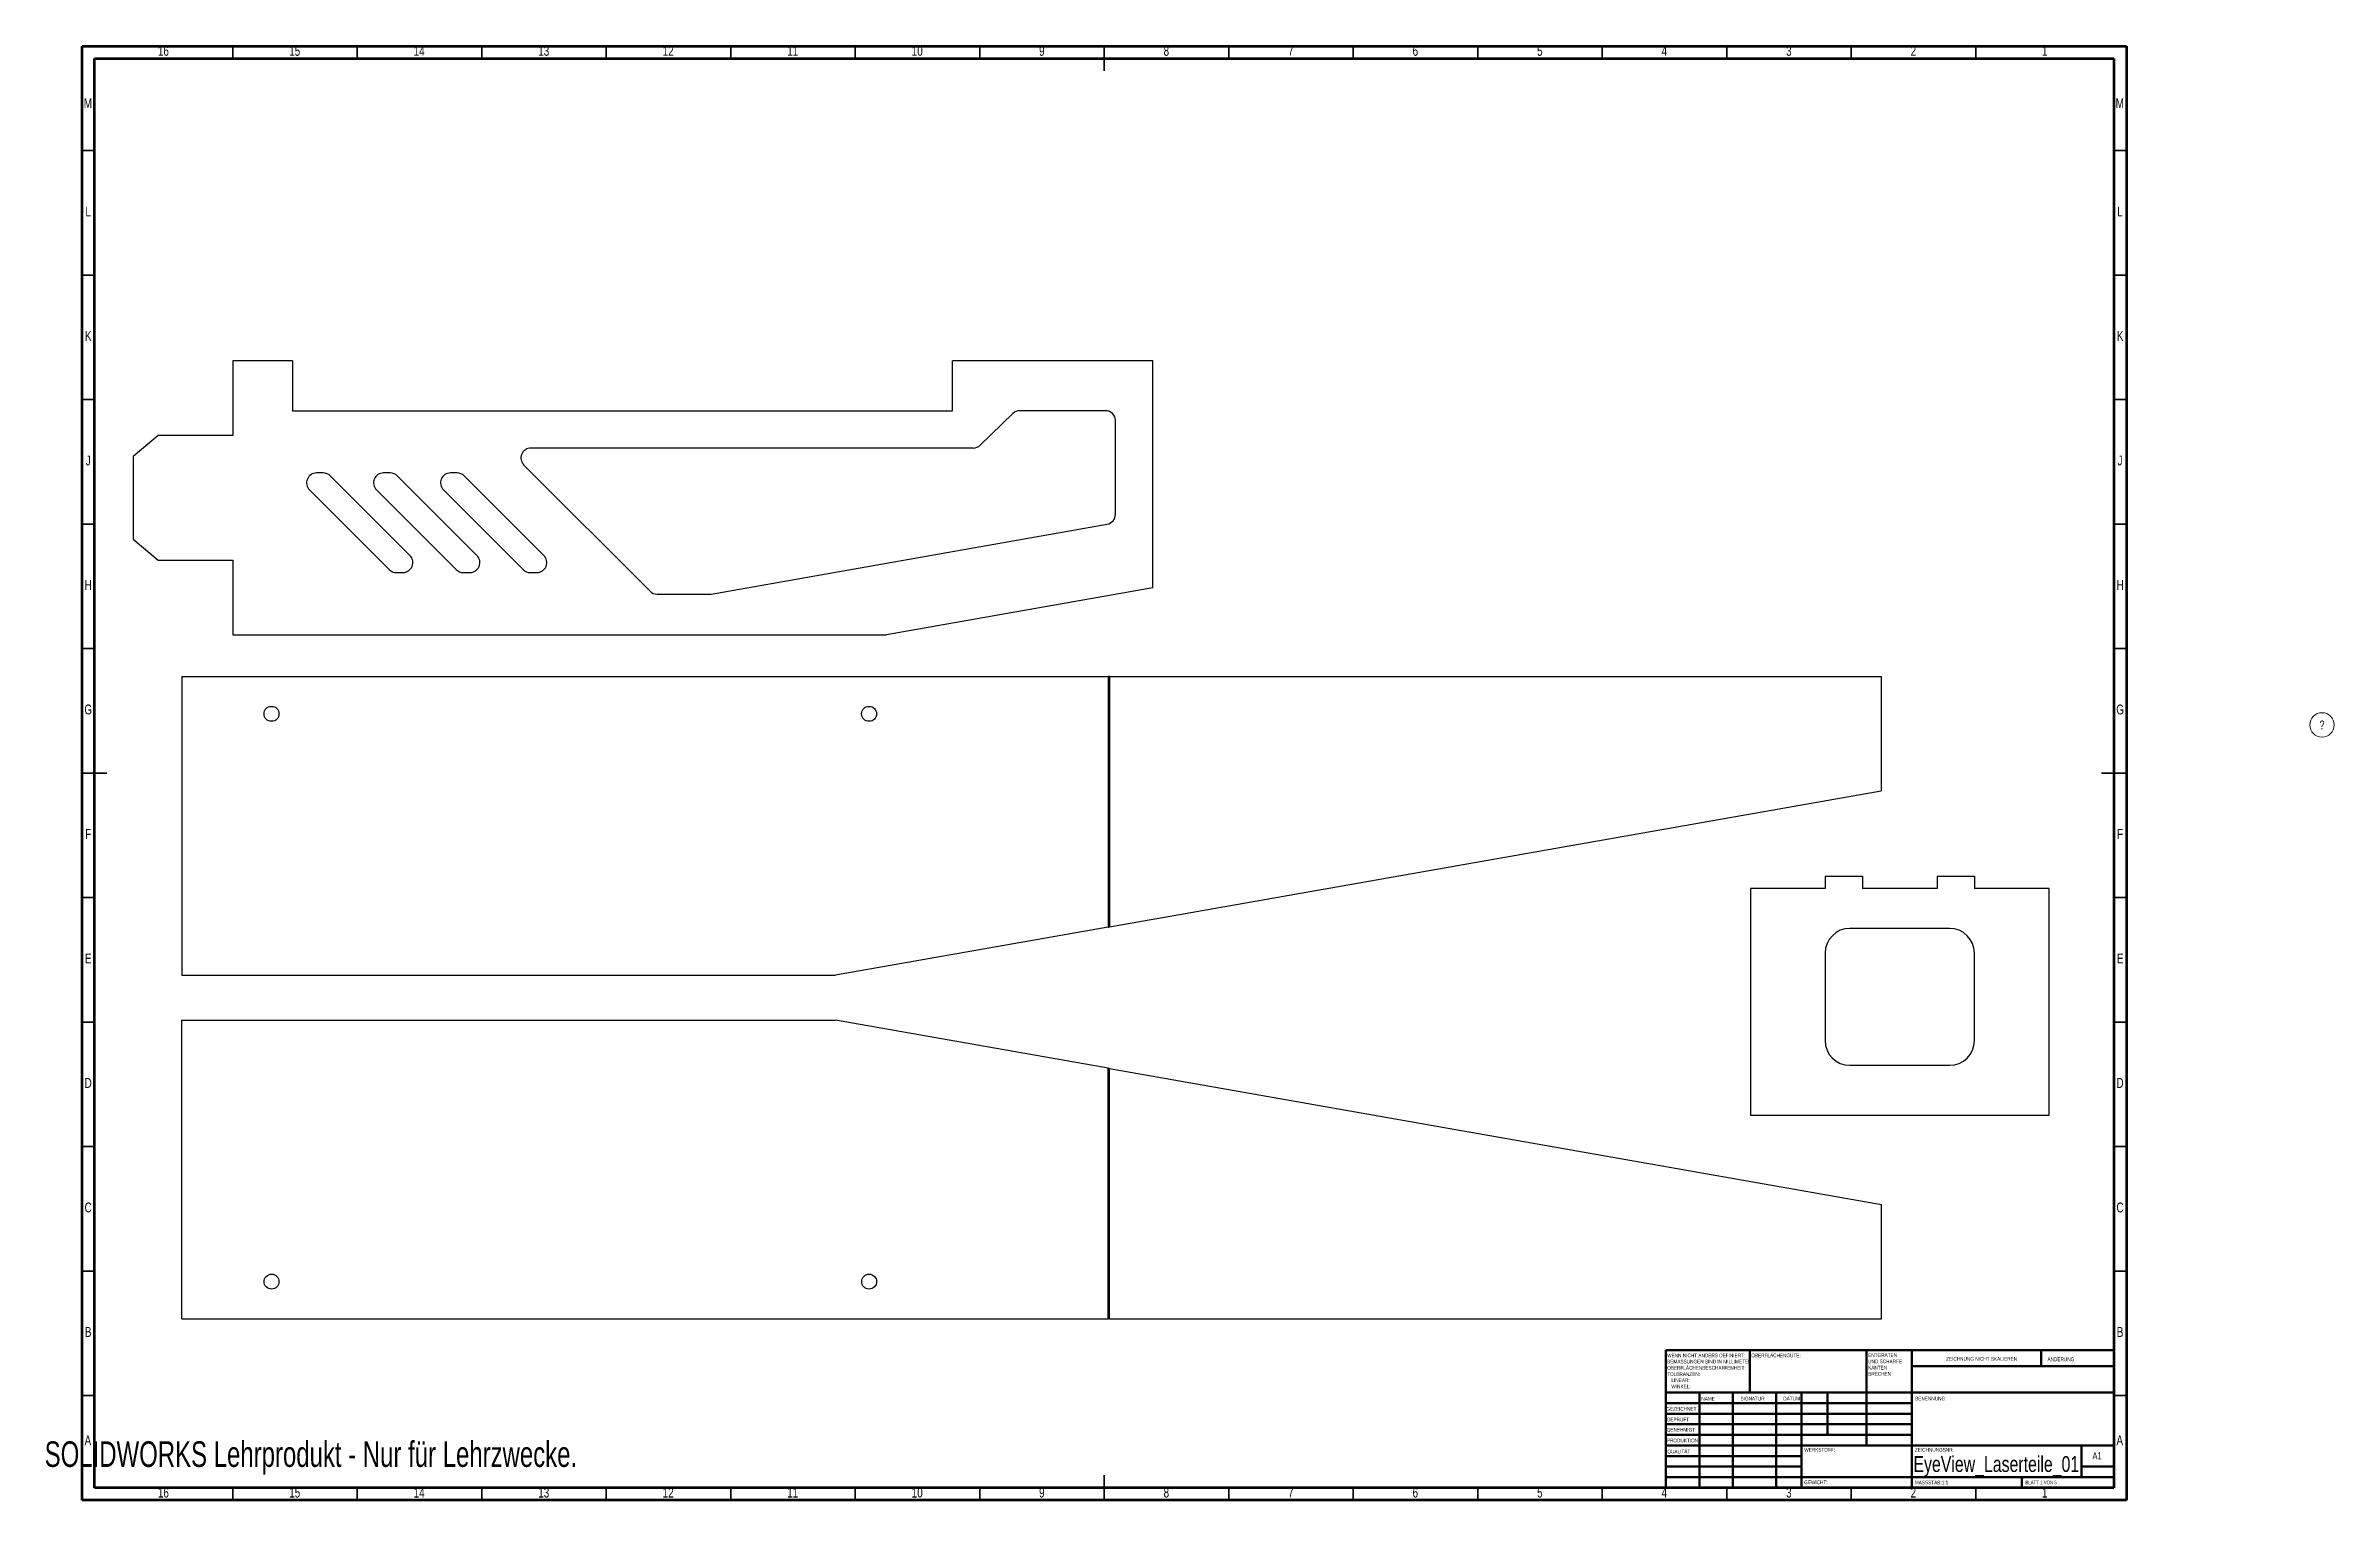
# Model space of a CAD drawing. Header units: millimetres. Extents: x 0 to 919, y 5 to 589.
import ezdxf

# ---------------------------------------------------------------- set-up
doc = ezdxf.new("R2010")
doc.units = ezdxf.units.MM
doc.styles.add('SLDTEXTSTYLE0', font='TXT', dxfattribs={"width": 0.75})
doc.styles.add('SLDTEXTSTYLE1', font='TXT', dxfattribs={"width": 0.692308})
doc.styles.add('SLDTEXTSTYLE2', font='TXT', dxfattribs={"width": 0.7})

# ---------------------------------------------------------------- blocks, each defined once
blk = doc.blocks.new('SW_NOTE_0')
at = {"color": 0, "linetype": 'Continuous', "lineweight": 0}
blk.add_circle((1.38, 2.75), 4.91, dxfattribs=at)
at = {"color": 0, "linetype": 'Continuous', "lineweight": 0, "insert": (1.37, 4.51), "char_height": 3.5, "attachment_point": 2, "style": 'SLDTEXTSTYLE0'}
blk.add_mtext('?', dxfattribs=at)
blk = doc.blocks.new('SW_NOTE_0_1')
at = {"color": 0, "linetype": 'Continuous', "lineweight": 0, "char_height": 1.5, "attachment_point": 1, "style": 'SLDTEXTSTYLE0'}
for s, insert in [('ENTGRATEN', (0, 1.93)), ('UND SCHARFE', (0, -0.57)), ('KANTEN', (0, -3.07)), ('BRECHEN', (0, -5.57))]:
    blk.add_mtext(s, dxfattribs=dict(at, insert=insert))
blk = doc.blocks.new('SW_NOTE_0_2')
at = {"color": 0, "linetype": 'Continuous', "lineweight": 0, "char_height": 1.5, "attachment_point": 1, "style": 'SLDTEXTSTYLE0'}
for s, insert in [('WENN NICHT ANDERS DEFINIERT:', (0, 1.93)), ('TOLERANZEN:', (0, -5.57)), ('OBERFLÄCHENBESCHAFFENHEIT:', (0, -3.07)), ('BEMASSUNGEN SIND IN MILLIMETER', (0, -0.57)), ('LINEAR:', (1.69, -8.07)), ('WINKEL:', (1.69, -10.57))]:
    blk.add_mtext(s, dxfattribs=dict(at, insert=insert))

msp = doc.modelspace()

# ---------------------------------------------------------------- linework, layer by layer
at = {"color": 7, "linetype": 'Continuous', "lineweight": 70}
for p, q in [((15, 5), (15, 589)), ((15, 589), (836, 589)), ((836, 589), (836, 5)), ((20, 10), (20, 584)), ((20, 584), (831, 584)), ((831, 584), (831, 10)), ((831, 10), (20, 10)), ((836, 5), (15, 5))]:
    msp.add_line(p, q, dxfattribs=at)
at = {"color": 7, "linetype": 'Continuous', "lineweight": 35}
for p, q in [((75.5, 584), (75.5, 589)), ((125.5, 584), (125.5, 589)), ((175.5, 584), (175.5, 589)), ((225.5, 584), (225.5, 589)), ((275.5, 584), (275.5, 589)), ((325.5, 584), (325.5, 589)), ((375.5, 584), (375.5, 589)), ((425.5, 584), (425.5, 589)), ((425.5, 589), (425.5, 579)), ((475.5, 584), (475.5, 589)), ((525.5, 584), (525.5, 589)), ((575.5, 584), (575.5, 589)), ((625.5, 584), (625.5, 589)), ((675.5, 584), (675.5, 589)), ((725.5, 584), (725.5, 589)), ((775.5, 584), (775.5, 589)), ((20, 547), (15, 547)), ((831, 547), (836, 547)), ((20, 497), (15, 497)), ((831, 497), (836, 497)), ((20, 447), (15, 447)), ((831, 447), (836, 447)), ((20, 397), (15, 397)), ((831, 397), (836, 397)), ((20, 347), (15, 347)), ((831, 347), (836, 347)), ((20, 297), (15, 297)), ((15, 297), (25, 297)), ((836, 297), (826, 297)), ((831, 297), (836, 297)), ((20, 247), (15, 247)), ((831, 247), (836, 247)), ((20, 197), (15, 197)), ((831, 197), (836, 197)), ((20, 147), (15, 147)), ((831, 147), (836, 147)), ((20, 97), (15, 97)), ((831, 97), (836, 97)), ((20, 47), (15, 47)), ((831, 47), (836, 47)), ((75.5, 10), (75.5, 5)), ((125.5, 10), (125.5, 5)), ((175.5, 10), (175.5, 5)), ((225.5, 10), (225.5, 5)), ((275.5, 10), (275.5, 5)), ((325.5, 10), (325.5, 5)), ((375.5, 10), (375.5, 5)), ((425.5, 5), (425.5, 15)), ((425.5, 10), (425.5, 5)), ((475.5, 10), (475.5, 5)), ((525.5, 10), (525.5, 5)), ((575.5, 10), (575.5, 5)), ((625.5, 10), (625.5, 5)), ((675.5, 10), (675.5, 5)), ((725.5, 10), (725.5, 5)), ((775.5, 10), (775.5, 5))]:
    msp.add_line(p, q, dxfattribs=at)
at = {"color": 7, "linetype": 'Continuous', "lineweight": 25}
for p, q in [((75.53, 462.57), (75.53, 432.57)), ((99.53, 462.57), (75.53, 462.57)), ((99.53, 462.57), (99.53, 442.57)), ((364.53, 442.57), (364.53, 462.57)), ((445.03, 462.57), (364.53, 462.57)), ((445.03, 371.43), (445.03, 462.57)), ((99.53, 442.57), (364.53, 442.57)), ((388.87, 441.44), (375.69, 428.69)), ((426.03, 442.57), (391.65, 442.57)), ((45.53, 432.57), (35.53, 424.17)), ((75.53, 432.57), (45.53, 432.57)), ((430.03, 400.92), (430.03, 438.57)), ((35.53, 424.17), (35.53, 390.96)), ((372.91, 427.57), (195.26, 427.57)), ((111.87, 417.57), (109.19, 417.57)), ((146.7, 384.39), (114.7, 416.39)), ((138.77, 417.57), (136.08, 417.57)), ((173.6, 384.39), (141.6, 416.39)), ((165.66, 417.57), (162.98, 417.57)), ((200.49, 384.39), (168.49, 416.39)), ((192.43, 420.74), (243.13, 370.04)), ((106.36, 410.74), (138.36, 378.74)), ((133.25, 410.74), (165.25, 378.74)), ((160.15, 410.74), (192.15, 378.74)), ((267.61, 368.93), (426.72, 396.98)), ((35.53, 390.96), (45.53, 382.57)), ((45.53, 382.57), (75.53, 382.57)), ((75.53, 382.57), (75.53, 352.57)), ((141.19, 377.57), (143.87, 377.57)), ((168.08, 377.57), (170.77, 377.57)), ((194.98, 377.57), (197.66, 377.57)), ((245.96, 368.87), (266.91, 368.87)), ((445.03, 371.43), (338.03, 352.57)), ((75.53, 352.57), (338.03, 352.57)), ((55.09, 335.82), (55.09, 215.82)), ((55.09, 335.82), (427.08, 335.82)), ((427.08, 335.82), (427.08, 235.13)), ((427.6, 335.82), (427.08, 335.82)), ((427.6, 335.82), (427.6, 235.22)), ((427.6, 335.82), (737.59, 335.82)), ((737.59, 335.82), (737.59, 289.88)), ((427.6, 235.22), (737.59, 289.88)), ((684.99, 250.66), (684.99, 159.66)), ((714.99, 250.66), (684.99, 250.66)), ((714.99, 255.66), (714.99, 250.66)), ((714.99, 255.66), (729.99, 255.66)), ((729.99, 255.66), (729.99, 250.66)), ((759.99, 250.66), (729.99, 250.66)), ((759.99, 255.66), (759.99, 250.66)), ((759.99, 255.66), (774.99, 255.66)), ((774.99, 255.66), (774.99, 250.66)), ((804.99, 250.66), (774.99, 250.66)), ((804.99, 159.66), (804.99, 250.66)), ((427.08, 235.13), (317.59, 215.82)), ((764.99, 234.66), (724.99, 234.66)), ((714.99, 224.66), (714.99, 189.66)), ((774.99, 189.66), (774.99, 224.66)), ((55.09, 215.82), (317.59, 215.82)), ((55.1, 77.79), (55.1, 197.79)), ((55.1, 197.79), (317.61, 197.79)), ((427.1, 178.49), (317.61, 197.79)), ((427.1, 77.79), (427.1, 178.49)), ((427.61, 77.79), (427.61, 178.4)), ((427.61, 178.4), (737.61, 123.74)), ((724.99, 179.66), (764.99, 179.66)), ((684.99, 159.66), (804.99, 159.66)), ((737.61, 77.79), (737.61, 123.74)), ((55.1, 77.79), (427.1, 77.79)), ((427.61, 77.79), (427.1, 77.79)), ((427.61, 77.79), (737.61, 77.79))]:
    msp.add_line(p, q, dxfattribs=at)
at = {"color": 7, "linetype": 'Continuous', "lineweight": 50}
for p, q in [((651, 65.25), (831, 65.25)), ((651, 65.25), (651, 10)), ((684.8, 48.25), (684.8, 65.25)), ((731.6, 65.25), (731.6, 27)), ((749.8, 65.25), (749.8, 10)), ((801.8, 58.88), (801.8, 65.25)), ((831, 58.88), (749.8, 58.88)), ((831, 48.25), (651, 48.25)), ((664.6, 48.25), (664.6, 10)), ((677.99, 48.25), (677.99, 10)), ((695.4, 48.25), (695.4, 10)), ((705.6, 10), (705.6, 48.25)), ((716, 31.25), (716, 48.25)), ((749.8, 44), (651, 44)), ((749.8, 39.75), (651, 39.75)), ((749.8, 35.5), (651, 35.5)), ((749.8, 31.25), (651, 31.25)), ((705.6, 27), (651, 27)), ((705.6, 22.75), (651, 22.75)), ((705.6, 18.5), (651, 18.5)), ((705.6, 27), (831, 27)), ((818, 14.25), (818, 27)), ((831, 18.5), (818, 18.5)), ((651, 14.25), (831, 14.25)), ((794, 10), (794, 14.25))]:
    msp.add_line(p, q, dxfattribs=at)
at = {"color": 7, "linetype": 'Continuous', "lineweight": 25}
for centre in [(91.09, 320.82), (331.09, 320.82), (91.1, 92.79), (331.1, 92.79)]:
    msp.add_circle(centre, 3, dxfattribs=at)
for centre, radius, start, end in [((391.65, 438.57), 4, 90, 134.06081), ((426.03, 438.57), 4, 0, 90), ((195.26, 423.57), 4, 90, 225), ((372.91, 431.57), 4, 270, 314.06081), ((109.19, 413.57), 4, 90, 225), ((111.87, 413.57), 4, 45, 90), ((136.08, 413.57), 4, 90, 225), ((138.77, 413.57), 4, 45, 90), ((162.98, 413.57), 4, 90, 225), ((165.66, 413.57), 4, 45, 90), ((426.03, 400.92), 4, 280, 0), ((141.19, 381.57), 4, 225, 270), ((143.87, 381.57), 4, 270, 45), ((168.08, 381.57), 4, 225, 270), ((170.77, 381.57), 4, 270, 45), ((194.98, 381.57), 4, 225, 270), ((197.66, 381.57), 4, 270, 45), ((245.96, 372.87), 4, 225, 270), ((266.91, 372.87), 4, 270, 280), ((724.99, 224.66), 10, 90, 180), ((764.99, 224.66), 10, 0, 90), ((724.99, 189.66), 10, 180, 270), ((764.99, 189.66), 10, 270, 0)]:
    msp.add_arc(centre, radius, start, end, dxfattribs=at)
for points in [[(427.08, 235.13), (427.25, 235.16), (427.42, 235.19), (427.6, 235.22)], [(427.61, 178.4), (427.44, 178.43), (427.27, 178.46), (427.1, 178.49)]]:
    msp.add_open_spline(points, degree=3, dxfattribs=at)

# ---------------------------------------------------------------- block references
at = {"color": 7, "linetype": 'Continuous', "lineweight": 0}
for name, p in [('SW_NOTE_0', (913.19, 313.62)), ('SW_NOTE_0_2', (651.59, 61.99)), ('SW_NOTE_0_1', (732.31, 62.07))]:
    msp.add_blockref(name, p, dxfattribs=at)

# ---------------------------------------------------------------- texts
for s, insert, char_height, attachment_point, style in [('16', (47.67, 589.06), 3.969, 2, 'SLDTEXTSTYLE0'), ('15', (100.42, 589.06), 3.969, 2, 'SLDTEXTSTYLE0'), ('14', (150.42, 589.06), 3.969, 2, 'SLDTEXTSTYLE0'), ('13', (200.42, 589.06), 3.969, 2, 'SLDTEXTSTYLE0'), ('12', (250.42, 589.06), 3.969, 2, 'SLDTEXTSTYLE0'), ('11', (300.42, 589.06), 3.969, 2, 'SLDTEXTSTYLE0'), ('10', (350.42, 589.06), 3.969, 2, 'SLDTEXTSTYLE0'), ('9', (400.46, 589.06), 3.97, 2, 'SLDTEXTSTYLE0'), ('8', (450.46, 589.06), 3.97, 2, 'SLDTEXTSTYLE0'), ('7', (500.46, 589.06), 3.97, 2, 'SLDTEXTSTYLE0'), ('6', (550.46, 589.06), 3.97, 2, 'SLDTEXTSTYLE0'), ('5', (600.46, 589.06), 3.97, 2, 'SLDTEXTSTYLE0'), ('4', (650.46, 589.06), 3.97, 2, 'SLDTEXTSTYLE0'), ('3', (700.46, 589.06), 3.97, 2, 'SLDTEXTSTYLE0'), ('2', (750.46, 589.06), 3.97, 2, 'SLDTEXTSTYLE0'), ('1', (803.21, 589.06), 3.97, 2, 'SLDTEXTSTYLE0'), ('M', (17.36, 568.06), 3.97, 2, 'SLDTEXTSTYLE0'), ('M', (833.36, 568.06), 3.97, 2, 'SLDTEXTSTYLE0'), ('L', (17.45, 524.56), 3.97, 2, 'SLDTEXTSTYLE0'), ('L', (833.45, 524.56), 3.97, 2, 'SLDTEXTSTYLE0'), ('K', (17.49, 474.56), 3.97, 2, 'SLDTEXTSTYLE0'), ('K', (833.49, 474.56), 3.97, 2, 'SLDTEXTSTYLE0'), ('J', (17.47, 424.56), 3.97, 2, 'SLDTEXTSTYLE0'), ('J', (833.47, 424.56), 3.97, 2, 'SLDTEXTSTYLE0'), ('H', (17.49, 374.56), 3.97, 2, 'SLDTEXTSTYLE0'), ('H', (833.49, 374.56), 3.97, 2, 'SLDTEXTSTYLE0'), ('G', (17.49, 324.56), 3.97, 2, 'SLDTEXTSTYLE0'), ('G', (833.49, 324.56), 3.97, 2, 'SLDTEXTSTYLE0'), ('F', (17.46, 274.56), 3.97, 2, 'SLDTEXTSTYLE0'), ('F', (833.46, 274.56), 3.97, 2, 'SLDTEXTSTYLE0'), ('E', (17.51, 224.56), 3.97, 2, 'SLDTEXTSTYLE0'), ('E', (833.51, 224.56), 3.97, 2, 'SLDTEXTSTYLE0'), ('D', (17.45, 174.56), 3.97, 2, 'SLDTEXTSTYLE0'), ('D', (833.45, 174.56), 3.97, 2, 'SLDTEXTSTYLE0'), ('C', (17.46, 124.56), 3.97, 2, 'SLDTEXTSTYLE0'), ('C', (833.46, 124.56), 3.97, 2, 'SLDTEXTSTYLE0'), ('B', (17.47, 74.56), 3.97, 2, 'SLDTEXTSTYLE0'), ('B', (833.47, 74.56), 3.97, 2, 'SLDTEXTSTYLE0'), ('OBERFLÄCHENGÜTE:', (685.37, 63.92), 1.5, 1, 'SLDTEXTSTYLE0'), ('ZEICHNUNG NICHT SKALIEREN', (763.61, 62.53), 1.5, 1, 'SLDTEXTSTYLE0'), ('ÄNDERUNG', (804.33, 62.33), 1.5, 1, 'SLDTEXTSTYLE0'), ('NAME', (665.32, 46.5), 1.5, 1, 'SLDTEXTSTYLE0'), ('SIGNATUR', (681.03, 46.56), 1.5, 1, 'SLDTEXTSTYLE0'), ('DATUM', (698.21, 46.58), 1.5, 1, 'SLDTEXTSTYLE0'), ('BENENNUNG:', (751.2, 46.58), 1.5, 1, 'SLDTEXTSTYLE0'), ('GEZEICHNET', (651.21, 42.43), 1.5, 1, 'SLDTEXTSTYLE0'), ('GEPRÜFT', (651.41, 38.15), 1.5, 1, 'SLDTEXTSTYLE0'), ('A', (17.34, 31.06), 3.97, 2, 'SLDTEXTSTYLE0'), ('GENEHMIGT', (651.4, 34.06), 1.5, 1, 'SLDTEXTSTYLE0'), ('PRODUKTION', (651.46, 29.73), 1.5, 1, 'SLDTEXTSTYLE0'), ('A', (833.34, 31.06), 3.97, 2, 'SLDTEXTSTYLE0'), ('QUALITÄT', (651.67, 25.35), 1.5, 1, 'SLDTEXTSTYLE0'), ('WERKSTOFF:', (706.65, 25.99), 1.5, 1, 'SLDTEXTSTYLE0'), ('EyeView_Laserteile_01', (783.78, 22.71), 6.35, 2, 'SLDTEXTSTYLE0'), ('ZEICHNUNGSNR.', (751.07, 25.99), 1.5, 1, 'SLDTEXTSTYLE0'), ('A1', (822.39, 24.3), 2.91, 1, 'SLDTEXTSTYLE0'), ('16', (47.67, 10.06), 3.969, 2, 'SLDTEXTSTYLE0'), ('15', (100.42, 10.06), 3.969, 2, 'SLDTEXTSTYLE0'), ('14', (150.42, 10.06), 3.969, 2, 'SLDTEXTSTYLE0'), ('13', (200.42, 10.06), 3.969, 2, 'SLDTEXTSTYLE0'), ('12', (250.42, 10.06), 3.969, 2, 'SLDTEXTSTYLE0'), ('11', (300.42, 10.06), 3.969, 2, 'SLDTEXTSTYLE0'), ('10', (350.42, 10.06), 3.969, 2, 'SLDTEXTSTYLE0'), ('9', (400.46, 10.06), 3.97, 2, 'SLDTEXTSTYLE0'), ('8', (450.46, 10.06), 3.97, 2, 'SLDTEXTSTYLE0'), ('7', (500.46, 10.06), 3.97, 2, 'SLDTEXTSTYLE0'), ('6', (550.46, 10.06), 3.97, 2, 'SLDTEXTSTYLE0'), ('5', (600.46, 10.06), 3.97, 2, 'SLDTEXTSTYLE0'), ('4', (650.46, 10.06), 3.97, 2, 'SLDTEXTSTYLE0'), ('3', (700.46, 10.06), 3.97, 2, 'SLDTEXTSTYLE0'), ('GEWICHT:', (706.62, 12.95), 1.499, 1, 'SLDTEXTSTYLE0'), ('2', (750.46, 10.06), 3.97, 2, 'SLDTEXTSTYLE0'), ('MASSSTAB:1:1', (751.07, 12.9), 1.5, 1, 'SLDTEXTSTYLE0'), ('BLATT 1 VON 5', (795.48, 12.9), 1.5, 1, 'SLDTEXTSTYLE1'), ('1', (803.21, 10.06), 3.97, 2, 'SLDTEXTSTYLE0')]:
    msp.add_mtext(s, dxfattribs=dict(at, insert=insert, char_height=char_height, attachment_point=attachment_point, style=style))
at = {"color": 7, "linetype": 'Continuous', "insert": (0, 28.66), "char_height": 10.2762, "attachment_point": 1, "style": 'SLDTEXTSTYLE2'}
msp.add_mtext('SOLIDWORKS Lehrprodukt - Nur für Lehrzwecke.', dxfattribs=at)

doc.saveas('drawing.dxf')
